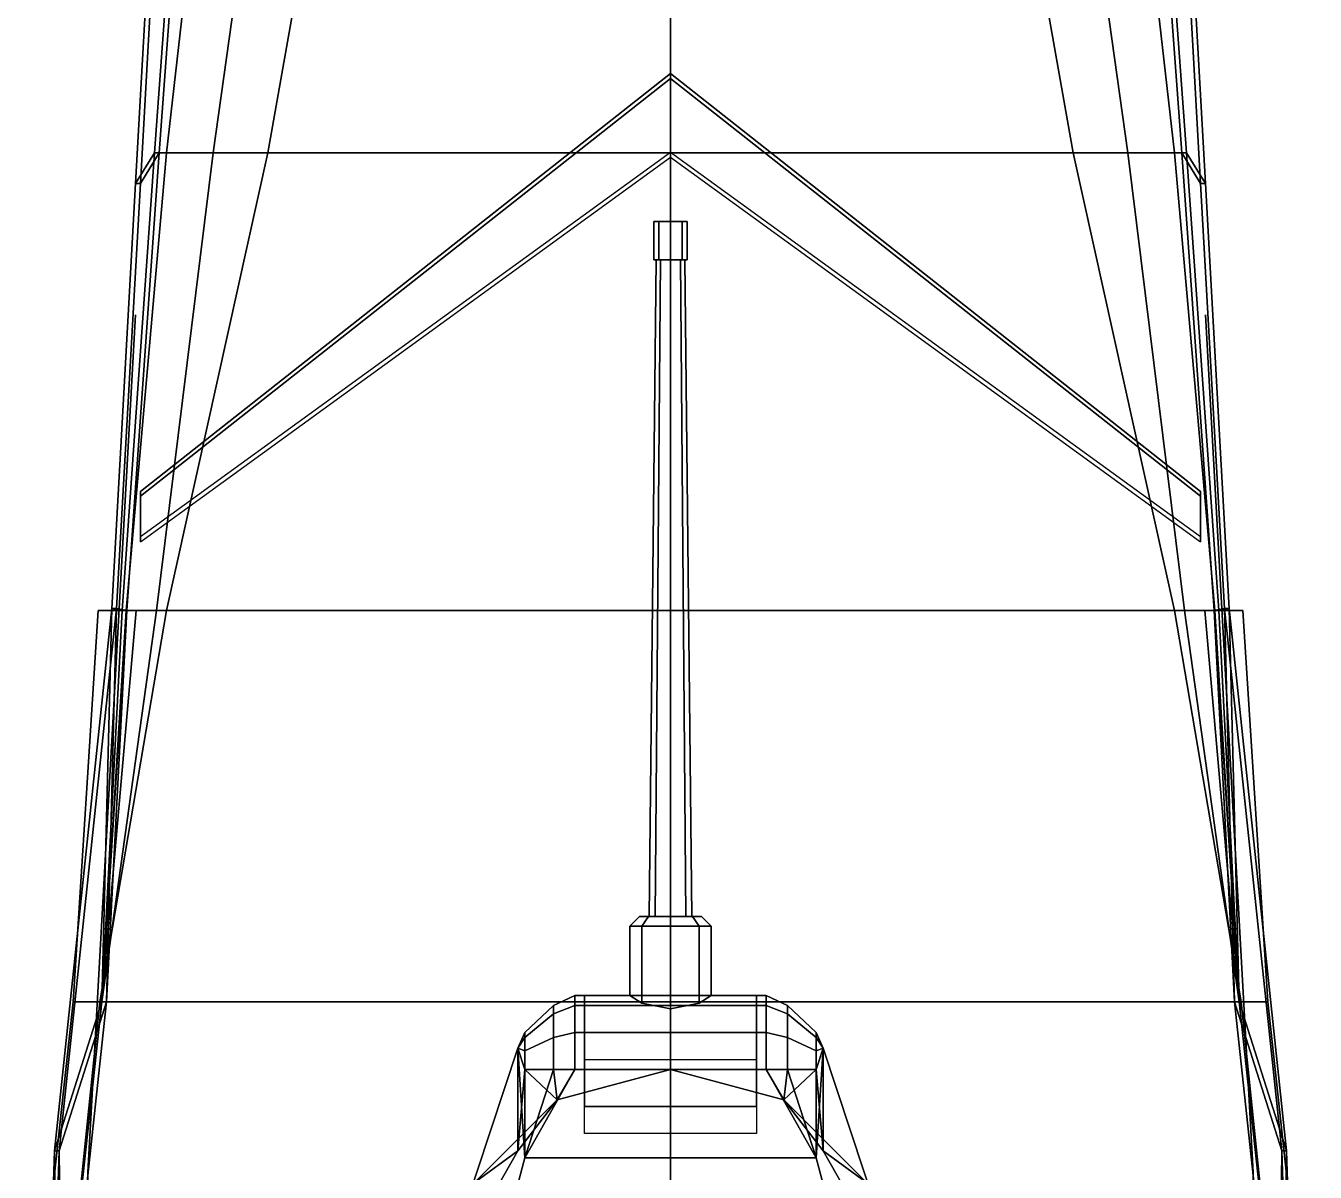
# Model space of a CAD drawing. Header units: millimetres. Extents: x -2.9 to 3, y -19.2 to 25.1.
# Drawn here: x -2.7 to 2.7, y 6.13 to 10.93 of the extents above; entities that cross this region are included whole.
import ezdxf

# ---------------------------------------------------------------- set-up
doc = ezdxf.new("R2010")
doc.units = ezdxf.units.MM
for name, color, linetype in [('drawing', 9, 'Continuous'), ('gun', 1, 'Continuous'), ('railings', 6, 'Continuous'), ('sleeve', 5, 'Continuous'), ('tmp', 6, 'Continuous'), ('turret', 2, 'Continuous')]:
    doc.layers.add(name, color=color, linetype=linetype)

msp = doc.modelspace()

# ---------------------------------------------------------------- linework, layer by layer
for points in [[(-2.139999999999996, 12.05, 1.760000000000002), (-1.974762322575003, 12.935001545, 1.051211992799978), (-2.161220567625004, 10.39860681749996, 0.9579828702749893), (-2.239999999999994, 10.27, 1.649999999999999)], [(-1.974762322575003, 12.935001545, 1.051211992799978), (-1.822205576625002, 12.935001545, 0.7799999999999798), (-2.110368318974999, 10.39860681750001, 0.779999999999994), (-2.161220567625001, 10.39860681750001, 0.9579828702749893)], [(1.954762322575002, 12.935001545, 1.051211992799971), (-1.954762322574982, 12.93500154500025, 1.051211992800628), (-2.141220567625012, 10.39860681750001, 0.9579828702749893), (2.141220567625004, 10.39860681749996, 0.9579828702749822)], [(-1.822205576625002, 12.935001545, 0.7799999999999798), (-1.5594689586, 12.935001545, 0.2799528882749769), (-1.915434699149998, 10.39860681750001, 0.1443468918749886), (-2.110368318974999, 10.39860681750001, 0.779999999999994)], [(-1.5594689586, 12.935001545, 0.2799528882749769), (-1.23740471715, 12.935001545, -0.830321207250023), (-1.686599580225, 10.39860681750001, -1.042205576625015), (-1.915434699149998, 10.39860681750001, 0.1443468918749886)], [(-1.400897238047774e-16, 10.39860681750001, -1.643957185650009), (-1.686599580225, 10.39860681750001, -1.042205576625015), (-1.23740471715, 12.935001545, -0.830321207250023), (-1.359381246845818e-16, 12.935001545, -1.610055686550027)], [(-1.359381246845818e-16, 12.935001545, -1.610055686550027), (1.23740471715, 12.935001545, -0.830321207250023), (1.686599580225, 10.39860681750001, -1.042205576625015), (-1.400897238047774e-16, 10.39860681750001, -1.643957185650009)], [(1.915434699150002, 10.39860681750001, 0.1443468918749886), (1.686599580225, 10.39860681750001, -1.042205576625015), (1.23740471715, 12.935001545, -0.830321207250023), (1.5594689586, 12.935001545, 0.2799528882749769)], [(2.110368318974999, 10.39860681750001, 0.779999999999994), (1.915434699150002, 10.39860681750001, 0.1443468918749886), (1.5594689586, 12.935001545, 0.2799528882749769), (1.822205576624999, 12.935001545, 0.7799999999999798)], [(2.161220567625002, 10.39860681750001, 0.9579828702749822), (2.110368318974999, 10.39860681750001, 0.779999999999994), (1.822205576624999, 12.935001545, 0.7799999999999798), (1.974762322575, 12.935001545, 1.051211992799978)], [(2.239999999999996, 10.27, 1.649999999999999), (2.161220567625011, 10.39860681749989, 0.9579828702749786), (1.974762322575, 12.93500154500001, 1.051211992799971), (2.139999999999994, 12.05, 1.760000000000002)], [(-2.120000000000238, 12.05, 1.760000000000002), (-2.140000000000199, 12.04999999999999, 1.760000000000005), (-2.239999999999994, 10.27, 1.649999999999999), (-2.219999999999996, 10.27, 1.649999999999995)], [(2.220000000000002, 10.26999999999992, 1.649999999999991), (2.24, 10.26999999999993, 1.649999999999995), (2.139999999999994, 12.05, 1.760000000000002), (2.119999999999996, 12.05, 1.760000000000002)], [(-2.22, 8.98, 1.25), (-2.22, 8.96, 1.25), (0, 10.71, 1.39), (0, 10.73, 1.39)], [(0, 10.73, 1.39), (0, 10.4, 0.9500000000000001), (-2.22, 8.790000000000001, 0.88), (-2.22, 8.98, 1.25)], [(-2.22, 8.96, 1.25), (-2.22, 8.77, 0.87), (0, 10.38, 0.9500000000000001), (0, 10.71, 1.39)], [(0, 10.4, 0.9500000000000001), (0, 10.38, 0.9500000000000001), (0, 10.71, 1.39), (0, 10.73, 1.39)], [(0, 10.73, 1.39), (0, 10.71, 1.39), (2.22, 8.96, 1.25), (2.22, 8.98, 1.25)], [(2.22, 8.98, 1.25), (2.22, 8.790000000000001, 0.88), (0, 10.4, 0.9500000000000001), (0, 10.73, 1.39)], [(0, 10.71, 1.39), (0, 10.38, 0.9500000000000001), (0, 10.4, 0.9500000000000001), (0, 10.73, 1.39)], [(0, 10.71, 1.39), (0, 10.38, 0.9500000000000001), (2.22, 8.77, 0.87), (2.22, 8.96, 1.25)], [(-2.239999999999994, 10.27, 1.649999999999999), (-2.161220567625001, 10.39860681750001, 0.9579828702749893), (-2.296826564024997, 8.481514590000009, 0.8647537477499938), (-2.339999999999992, 8.489999999999998, 1.539999999999999)], [(-2.161220567625001, 10.39860681750001, 0.9579828702749893), (-2.110368318974999, 10.39860681750001, 0.779999999999994), (-2.279875814474998, 8.481514590000009, 0.779999999999994), (-2.296826564024997, 8.481514590000009, 0.8647537477499938)], [(-2.110368318974999, 10.39860681750001, 0.779999999999994), (-1.915434699149998, 10.39860681750001, 0.1443468918749886), (-2.152745192849999, 8.481514590000009, 0.08501926844999019), (-2.279875814474998, 8.481514590000009, 0.779999999999994)], [(2.141220567625004, 10.39860681749996, 0.9579828702749822), (-2.141220567625012, 10.39860681750001, 0.9579828702749893), (-2.276826564025002, 8.481514590000009, 0.8647537477499938), (2.276826564024997, 8.481514590000007, 0.8647537477499903)], [(-1.915434699149998, 10.39860681750001, 0.1443468918749886), (-1.686599580225, 10.39860681750001, -1.042205576625015), (-2.110368318974999, 8.481514590000009, -1.245614571225005), (-2.152745192849999, 8.481514590000009, 0.08501926844999019)], [(-1.400897238047759e-16, 8.481514590000009, -1.643957185650002), (-2.110368318974999, 8.481514590000009, -1.245614571225005), (-1.686599580225, 10.39860681750001, -1.042205576625015), (-1.400897238047774e-16, 10.39860681750001, -1.643957185650009)], [(-1.400897238047774e-16, 10.39860681750001, -1.643957185650009), (1.686599580225, 10.39860681750001, -1.042205576625015), (2.110368318974999, 8.481514590000009, -1.245614571225005), (-1.400897238047759e-16, 8.481514590000009, -1.643957185650002)], [(2.152745192849999, 8.481514590000009, 0.08501926844999019), (2.110368318974999, 8.481514590000009, -1.245614571225005), (1.686599580225, 10.39860681750001, -1.042205576625015), (1.915434699150002, 10.39860681750001, 0.1443468918749886)], [(2.279875814475002, 8.481514590000009, 0.779999999999994), (2.152745192849999, 8.481514590000009, 0.08501926844999019), (1.915434699150002, 10.39860681750001, 0.1443468918749886), (2.110368318974999, 10.39860681750001, 0.779999999999994)], [(2.296826564025, 8.481514590000009, 0.8647537477499938), (2.279875814475002, 8.481514590000009, 0.779999999999994), (2.110368318974999, 10.39860681750001, 0.779999999999994), (2.161220567625002, 10.39860681750001, 0.9579828702749822)], [(2.339999999999997, 8.489999999999998, 1.539999999999999), (2.296826564025001, 8.48151458999999, 0.8647537477499867), (2.161220567625002, 10.3986068175, 0.9579828702749822), (2.239999999999996, 10.27, 1.649999999999999)], [(-2.22000000000024, 10.27, 1.649999999999995), (-2.2400000000002, 10.26999999999999, 1.649999999999999), (-2.339999999999992, 8.489999999999998, 1.539999999999999), (-2.319999999999997, 8.489999999999998, 1.539999999999996)], [(2.319999999999995, 8.489999999999998, 1.539999999999996), (2.339999999999993, 8.490000000000002, 1.539999999999999), (2.239999999999996, 10.27, 1.649999999999999), (2.219999999999994, 10.27, 1.649999999999995)], [(-2.22, 8.790000000000001, 0.88), (-2.22, 8.77, 0.87), (-2.22, 8.96, 1.25), (-2.22, 8.98, 1.25)], [(2.22, 8.96, 1.25), (2.22, 8.77, 0.87), (2.22, 8.790000000000001, 0.88), (2.22, 8.98, 1.25)], [(-2.579999999999997, 6.219999999999999, 1.399999999999999), (-2.339999999999992, 8.489999999999998, 1.539999999999999), (-2.381580311774996, 6.843977112500006, 0.779999999999994), (-2.579999999999997, 6.219999999999999, 1.399999999999999)], [(-2.319999999999997, 8.489999999999998, 1.539999999999996), (-2.339999999999958, 8.489999999999988, 1.539999999999999), (-2.579999999999997, 6.219999999999999, 1.399999999999999), (-2.559999999999999, 6.219999999999999, 1.399999999999995)], [(-2.237802643743289, 8.481514590000009, 0.5499999999999846), (-2.381580311774997, 6.843977112500006, 0.5499999999999942), (-2.501580311774997, 6.843977112500006, 0.5499999999999942), (-2.396217277889636, 8.481514590000009, 0.5499999999999943)], [(-2.501580311774997, 6.843977112500006, 0.5499999999999942), (-2.501580311774997, 6.843977112500006, 0.7599999999999938), (-2.396217277889636, 8.481514590000009, 0.7599999999999939), (-2.396217277889636, 8.481514590000009, 0.5499999999999943)], [(-2.396217277889636, 8.481514590000009, 0.7599999999999939), (-2.501580311774997, 6.843977112500006, 0.7599999999999938), (-2.381580311774997, 6.843977112500006, 0.7599999999999941), (-2.276217277889632, 8.481514590000009, 0.759999999999994)], [(-2.396217277889636, 8.481514590000009, 0.5499999999999843), (-2.396217277889636, 8.481514590000009, 0.7599999999999938), (-2.276217277889633, 8.481514590000009, 0.759999999999994), (-2.237802643743289, 8.481514590000009, 0.5499999999999846)], [(-1.400897238047767e-16, 6.843977112500003, -1.643957185650009), (-2.390055686549999, 6.843977112500003, -1.372745192850012), (-2.110368318974999, 8.481514590000009, -1.245614571225005), (-1.400897238047759e-16, 8.481514590000009, -1.643957185650002)], [(-2.152745192849999, 8.481514590000009, 0.08501926844999019), (-2.110368318974999, 8.481514590000009, -1.245614571225005), (-2.390055686549999, 6.843977112500003, -1.372745192850012), (-2.381580311774997, 6.843977112500003, -0.008209854075012402)], [(-2.381580311774997, 6.843977112500005, 0.779999999999994), (-2.339999999999992, 8.489999999999998, 1.539999999999999), (-2.296826564024997, 8.481514590000007, 0.8647537477499938), (-2.381580311774997, 6.843977112500005, 0.779999999999994)], [(-2.279875814474998, 8.481514590000009, 0.779999999999994), (-2.276217277889632, 8.481514590000009, 0.759999999999994), (-2.381580311774997, 6.843977112500006, 0.7599999999999941), (-2.381580311774997, 6.843977112500003, 0.779999999999994)], [(-2.296826564024997, 8.481514590000009, 0.8647537477499938), (-2.279875814474998, 8.481514590000009, 0.779999999999994), (-2.381580311774997, 6.843977112500003, 0.779999999999994)], [(-2.237802643743289, 8.481514590000007, 0.5499999999999846), (-2.152745192849999, 8.481514590000009, 0.08501926844999019), (-2.381580311774997, 6.843977112500003, -0.008209854075012402), (-2.381580311774997, 6.843977112500006, 0.5499999999999942)], [(2.276826564024997, 8.481514590000007, 0.8647537477499903), (-2.276826564025002, 8.481514590000009, 0.8647537477499938), (-2.361580311774996, 6.843977112500005, 0.779999999999994), (2.361580311774996, 6.843977112500008, 0.7799999999999905)], [(-1.400897238047759e-16, 8.481514590000009, -1.643957185650002), (2.110368318974999, 8.481514590000009, -1.245614571225005), (2.390055686549999, 6.843977112500003, -1.372745192850019), (-1.400897238047767e-16, 6.843977112500003, -1.643957185650009)], [(2.381580311774997, 6.843977112500003, -0.008209854075012402), (2.390055686549999, 6.843977112500003, -1.372745192850019), (2.110368318974999, 8.481514590000009, -1.245614571225005), (2.152745192849999, 8.481514590000009, 0.08501926844999019)], [(2.381580311774997, 6.843977112500006, 0.5499999999999942), (2.381580311774997, 6.843977112500003, -0.008209854075012402), (2.152745192849999, 8.481514590000009, 0.08501926844999019), (2.237802643743294, 8.481514590000009, 0.549999999999994)], [(2.396217277889636, 8.481514590000009, 0.759999999999994), (2.396217277889636, 8.481514590000009, 0.5499999999999944), (2.237802643743294, 8.481514590000009, 0.549999999999994), (2.276217277889636, 8.481514590000009, 0.759999999999994)], [(2.396217277889636, 8.481514590000009, 0.5499999999999944), (2.501580311774997, 6.843977112500006, 0.5499999999999945), (2.381580311774997, 6.843977112500006, 0.5499999999999942), (2.237802643743294, 8.481514590000009, 0.549999999999994)], [(2.381580311774997, 6.843977112500003, 0.779999999999994), (2.381580311774997, 6.843977112500006, 0.7599999999999941), (2.276217277889636, 8.481514590000009, 0.759999999999994), (2.279875814475002, 8.481514590000009, 0.779999999999994)], [(2.276217277889636, 8.481514590000009, 0.759999999999994), (2.381580311774997, 6.843977112500006, 0.7599999999999941), (2.501580311774997, 6.843977112500006, 0.7599999999999941), (2.396217277889636, 8.481514590000009, 0.759999999999994)], [(2.381580311774997, 6.843977112500003, 0.779999999999994), (2.381580311774997, 6.843977112500003, 0.779999999999994), (2.279875814475002, 8.481514590000009, 0.779999999999994), (2.296826564025, 8.481514590000009, 0.8647537477499938)], [(2.296826564025001, 8.48151458999999, 0.8647537477499867), (2.296826564025001, 8.48151458999999, 0.8647537477499867), (2.339999999999997, 8.489999999999998, 1.539999999999999), (2.381580311774997, 6.843977112500005, 0.7799999999999869)], [(2.56, 6.219999999999999, 1.399999999999995), (2.579999999999999, 6.220000000000002, 1.399999999999999), (2.339999999999997, 8.489999999999998, 1.539999999999999), (2.319999999999992, 8.489999999999998, 1.539999999999996)], [(2.381580311774997, 6.843977112500005, 0.7799999999999869), (2.381580311774997, 6.843977112500005, 0.7799999999999869), (2.339999999999997, 8.489999999999998, 1.539999999999999), (2.579999999999999, 6.219999999999999, 1.399999999999999)], [(2.501580311774997, 6.843977112500006, 0.7599999999999941), (2.501580311774997, 6.843977112500006, 0.5499999999999945), (2.396217277889636, 8.481514590000009, 0.5499999999999944), (2.396217277889636, 8.481514590000009, 0.759999999999994)], [(-2.381580311774997, 6.843977112500006, 0.5499999999999942), (-2.568038556825002, 5.116439635000006, 0.5199999999999982), (-2.688038556825002, 5.116439635000006, 0.5199999999999982), (-2.501580311774997, 6.843977112500006, 0.5499999999999942)], [(-2.688038556825002, 5.116439635000006, 0.5199999999999982), (-2.688038556825002, 5.116439635000006, 0.729999999999998), (-2.501580311774997, 6.843977112500006, 0.7599999999999938), (-2.501580311774997, 6.843977112500006, 0.5499999999999942)], [(-2.501580311774997, 6.843977112500006, 0.7599999999999938), (-2.688038556825002, 5.116439635000006, 0.729999999999998), (-2.568038556825002, 5.116439635000006, 0.7299999999999982), (-2.381580311774997, 6.843977112500006, 0.7599999999999941)], [(-2.579999999999997, 6.219999999999999, 1.399999999999999), (-2.381580311774997, 6.843977112500006, 0.779999999999994), (-2.568038556825002, 5.116439635000006, 0.779999999999994), (-2.579999999999997, 6.219999999999999, 1.399999999999999)], [(-1.400897238047767e-16, 5.116439635000006, -1.643957185650009), (-2.568038556825002, 5.116439635000006, -1.465974315375014), (-2.390055686549999, 6.843977112500003, -1.372745192850012), (-1.400897238047767e-16, 6.843977112500003, -1.643957185650009)], [(-2.381580311774997, 6.843977112500003, -0.008209854075012402), (-2.390055686549999, 6.843977112500003, -1.372745192850012), (-2.568038556825002, 5.116439635000006, -1.465974315375014), (-2.568038556825002, 5.116439635000006, 0.779999999999994)], [(-2.381580311774997, 6.843977112500003, 0.779999999999994), (-2.381580311774997, 6.843977112500003, -0.008209854075012402), (-2.568038556825002, 5.116439635000006, 0.779999999999994)], [(2.361580311774996, 6.843977112500008, 0.7799999999999905), (-2.361580311774996, 6.843977112500005, 0.779999999999994), (-2.548038556825002, 5.116439635000006, 0.7799999999999834), (2.548038556825002, 5.116439635000006, 0.7799999999999905)], [(-1.400897238047767e-16, 6.843977112500003, -1.643957185650009), (2.390055686549999, 6.843977112500003, -1.372745192850019), (2.568038556825002, 5.116439635000006, -1.465974315375014), (-1.400897238047767e-16, 5.116439635000006, -1.643957185650009)], [(2.568038556825002, 5.116439635000006, 0.7799999999999869), (2.568038556825002, 5.116439635000006, -1.465974315375014), (2.390055686549999, 6.843977112500003, -1.372745192850019), (2.381580311774997, 6.843977112500003, -0.008209854075012402)], [(2.568038556825002, 5.116439635000006, 0.7799999999999869), (2.568038556825002, 5.116439635000006, 0.7799999999999869), (2.381580311774997, 6.843977112500003, -0.008209854075012402), (2.381580311774997, 6.843977112500003, 0.779999999999994)], [(2.568038556825002, 5.116439635000006, 0.7799999999999869), (2.568038556825002, 5.116439635000006, 0.7799999999999869), (2.381580311774997, 6.843977112500005, 0.7799999999999869), (2.579999999999999, 6.219999999999999, 1.399999999999999)], [(2.501580311774997, 6.843977112500006, 0.5499999999999945), (2.688038556825002, 5.116439635000006, 0.5199999999999905), (2.568038556825002, 5.116439635000006, 0.5199999999999902), (2.381580311774997, 6.843977112500006, 0.5499999999999942)], [(2.381580311774997, 6.843977112500006, 0.7599999999999941), (2.568038556825002, 5.116439635000006, 0.7299999999999902), (2.688038556825002, 5.116439635000006, 0.7299999999999902), (2.501580311774997, 6.843977112500006, 0.7599999999999941)], [(2.688038556825002, 5.116439635000006, 0.7299999999999902), (2.688038556825002, 5.116439635000006, 0.5199999999999905), (2.501580311774997, 6.843977112500006, 0.5499999999999945), (2.501580311774997, 6.843977112500006, 0.7599999999999941)], [(5.816880180656291e-17, 6.56, 0.78), (-0.4749999999999998, 6.432724133595216, 0.78), (-0.4749999999999998, 6.432724133595216, 0.99), (5.816880180656291e-17, 6.56, 0.99)], [(0.4750000000000001, 6.432724133595216, 0.78), (5.816880180656291e-17, 6.56, 0.78), (5.816880180656291e-17, 6.56, 0.99), (0.4750000000000001, 6.432724133595216, 0.99)], [(-0.4749999999999998, 6.432724133595216, 0.78), (-0.8227241335952165, 6.085, 0.78), (-0.8227241335952165, 6.085, 0.99), (-0.4749999999999998, 6.432724133595216, 0.99)], [(0.8227241335952167, 6.084999999999999, 0.78), (0.4750000000000001, 6.432724133595216, 0.78), (0.4750000000000001, 6.432724133595216, 0.99), (0.8227241335952167, 6.084999999999999, 0.99)], [(-2.579999999999997, 6.219999999999999, 1.399999999999999), (-2.568038556825002, 5.116439635000006, 0.779999999999994), (-2.686693803674999, 2.938902157500003, 0.779999999999994), (-2.699999999999998, 2.5, 1.140000000000001)], [(-2.559999999999999, 6.219999999999999, 1.399999999999995), (-2.57999999999996, 6.219999999999988, 1.399999999999999), (-2.699999999999998, 2.5, 1.140000000000001), (-2.679999999999997, 2.5, 1.139999999999997)], [(2.679999999999998, 2.5, 1.139999999999997), (2.699999999999997, 2.500000000000004, 1.140000000000001), (2.579999999999999, 6.219999999999999, 1.399999999999999), (2.559999999999997, 6.219999999999999, 1.399999999999995)], [(2.699999999999997, 2.5, 1.140000000000001), (2.686693803674999, 2.938902157500006, 0.779999999999994), (2.568038556825002, 5.116439635000006, 0.7799999999999869), (2.579999999999999, 6.219999999999999, 1.399999999999999)]]:
    msp.add_3dface(points)
at = {"layer": 'drawing', "extrusion": (-1, 0, 0)}
msp.add_line((0, 18.71, 11.88), (0, -18.71, 11.88), dxfattribs=at)
at = {"layer": 'gun'}
for points in [[(-0.04949747468305832, 10.11, 1.459497474683058), (-0.07, 10.11, 1.41), (-0.07, 9.95, 1.41), (-0.04949747468305832, 9.95, 1.459497474683058)], [(-0.07, 10.11, 1.41), (-0.04949747468305834, 10.11, 1.360502525316942), (-0.04949747468305834, 9.95, 1.360502525316942), (-0.07, 9.95, 1.41)], [(0.04949747468305833, 10.11, 1.459497474683058), (-0.07, 10.11, 1.41), (-0.04949747468305832, 10.11, 1.459497474683058), (4.286122238378321e-18, 10.11, 1.48)], [(0.07, 10.11, 1.41), (-0.04949747468305834, 10.11, 1.360502525316942), (-0.07, 10.11, 1.41), (0.04949747468305833, 10.11, 1.459497474683058)], [(4.286122238378321e-18, 10.11, 1.48), (-0.04949747468305832, 10.11, 1.459497474683058), (-0.04949747468305832, 9.95, 1.459497474683058), (4.286122238378321e-18, 9.95, 1.48)], [(-0.04949747468305834, 10.11, 1.360502525316942), (-1.285836671513496e-17, 10.11, 1.34), (-1.285836671513496e-17, 9.95, 1.34), (-0.04949747468305834, 9.95, 1.360502525316942)], [(0.04949747468305832, 10.11, 1.360502525316942), (-1.387778780781446e-17, 10.11, 1.34), (-0.04949747468305834, 10.11, 1.360502525316942), (0.07, 10.11, 1.41)], [(0.04949747468305833, 10.11, 1.459497474683058), (4.286122238378321e-18, 10.11, 1.48), (4.286122238378321e-18, 9.95, 1.48), (0.04949747468305833, 9.95, 1.459497474683058)], [(-1.285836671513496e-17, 10.11, 1.34), (0.04949747468305832, 10.11, 1.360502525316942), (0.04949747468305832, 9.95, 1.360502525316942), (-1.285836671513496e-17, 9.95, 1.34)], [(0.07, 10.11, 1.41), (0.04949747468305833, 10.11, 1.459497474683058), (0.04949747468305833, 9.95, 1.459497474683058), (0.07, 9.95, 1.41)], [(0.04949747468305832, 10.11, 1.360502525316942), (0.07, 10.11, 1.41), (0.07, 9.95, 1.41), (0.04949747468305832, 9.95, 1.360502525316942)], [(-0.06363961030678927, 7.2, 1.34636038969321), (-0.09, 7.2, 1.41), (-0.06, 9.95, 1.41), (-0.04242640687119285, 9.95, 1.367573593128807)], [(-0.09, 7.2, 1.41), (-0.06363961030678929, 7.2, 1.47363961030679), (-0.04242640687119285, 9.95, 1.452426406871194), (-0.06, 9.95, 1.41)], [(4.286122238378321e-18, 9.95, 1.48), (-0.04949747468305832, 9.95, 1.459497474683058), (-0.07, 9.95, 1.41), (0.04949747468305833, 9.95, 1.459497474683058)], [(0.04949747468305833, 9.95, 1.459497474683058), (-0.07, 9.95, 1.41), (-0.04949747468305834, 9.95, 1.360502525316942), (0.07, 9.95, 1.41)], [(5.510728592200698e-18, 7.2, 1.32), (-0.06363961030678927, 7.2, 1.34636038969321), (-0.04242640687119285, 9.95, 1.367573593128807), (3.673819061467132e-18, 9.95, 1.350000000000001)], [(-0.06363961030678929, 7.2, 1.47363961030679), (-1.653218577660209e-17, 7.2, 1.5), (-1.10214571844014e-17, 9.95, 1.469999999999999), (-0.04242640687119285, 9.95, 1.452426406871194)], [(0.07, 9.95, 1.41), (-0.04949747468305834, 9.95, 1.360502525316942), (-1.387778780781446e-17, 9.95, 1.34), (0.04949747468305832, 9.95, 1.360502525316942)], [(0.06363961030678927, 7.2, 1.34636038969321), (5.510728592200698e-18, 7.2, 1.32), (3.673819061467132e-18, 9.95, 1.350000000000001), (0.04242640687119285, 9.95, 1.367573593128807)], [(-1.653218577660209e-17, 7.2, 1.5), (0.06363961030678926, 7.2, 1.47363961030679), (0.04242640687119284, 9.95, 1.452426406871194), (-1.10214571844014e-17, 9.95, 1.469999999999999)], [(0.09, 7.2, 1.41), (0.06363961030678927, 7.2, 1.34636038969321), (0.04242640687119285, 9.95, 1.367573593128807), (0.06, 9.95, 1.41)], [(0.06363961030678926, 7.2, 1.47363961030679), (0.09, 7.2, 1.41), (0.06, 9.95, 1.41), (0.04242640687119284, 9.95, 1.452426406871194)]]:
    msp.add_3dface(points, dxfattribs=at)
at = {"layer": 'railings'}
for points in [[(-2.24, 9.72, 1.570000000000001), (-2.24, 9.72, 1.61), (-2.44, 6.129999999999999, 1.61), (-2.44, 6.13, 1.570000000000001)], [(-2.44, 6.13, 1.570000000000001), (-2.44, 6.129999999999999, 1.61), (-2.24, 9.72, 1.61), (-2.24, 9.72, 1.570000000000001)], [(-2.44, 6.13, 1.100000000000001), (-2.44, 6.13, 1.14), (-2.24, 9.719999999999999, 1.14), (-2.24, 9.719999999999999, 1.100000000000001)], [(-2.24, 9.719999999999999, 1.100000000000001), (-2.24, 9.719999999999999, 1.14), (-2.44, 6.13, 1.14), (-2.44, 6.13, 1.100000000000001)], [(2.44, 6.13, 1.570000000000001), (2.44, 6.129999999999999, 1.61), (2.24, 9.72, 1.61), (2.24, 9.72, 1.570000000000001)], [(2.24, 9.72, 1.570000000000001), (2.24, 9.72, 1.61), (2.44, 6.129999999999999, 1.61), (2.44, 6.13, 1.570000000000001)], [(2.24, 9.719999999999999, 1.100000000000001), (2.24, 9.719999999999999, 1.14), (2.44, 6.13, 1.14), (2.44, 6.13, 1.100000000000001)], [(2.44, 6.13, 1.100000000000001), (2.44, 6.13, 1.14), (2.24, 9.719999999999999, 1.14), (2.24, 9.719999999999999, 1.100000000000001)], [(-2.44, 6.129999999999999, 0.7800000000000002), (-2.44, 6.09, 0.7800000000000002), (-2.44, 6.090000000000001, 1.61), (-2.44, 6.129999999999999, 1.61)], [(-2.44, 6.129999999999999, 1.61), (-2.44, 6.090000000000001, 1.61), (-2.44, 6.09, 0.7800000000000002), (-2.44, 6.129999999999999, 0.7800000000000002)], [(2.44, 6.129999999999999, 0.7800000000000002), (2.44, 6.09, 0.7800000000000002), (2.44, 6.090000000000001, 1.61), (2.44, 6.129999999999999, 1.61)], [(2.44, 6.129999999999999, 1.61), (2.44, 6.090000000000001, 1.61), (2.44, 6.09, 0.7800000000000002), (2.44, 6.129999999999999, 0.7800000000000002)]]:
    msp.add_3dface(points, dxfattribs=at)
at = {"layer": 'sleeve'}
for points in [[(-0.17, 7.16, 1.41), (-0.12, 7.16, 1.530208152801713), (-0.0919238815542512, 7.2, 1.501923881554251), (-0.13, 7.2, 1.41)], [(-0.12, 7.16, 1.289791847198288), (-0.17, 7.16, 1.41), (-0.13, 7.2, 1.41), (-0.09192388155425117, 7.2, 1.318076118445749)], [(-0.1300000000000008, 7.2, 1.410000000000004), (-0.09192388155425135, 7.2, 1.501923881554251), (-0.06363961030679022, 7.2, 1.47363961030679), (-0.09000000000000163, 7.2, 1.410000000000004)], [(-0.09192388155425135, 7.2, 1.318076118445749), (-0.129999999999999, 7.2, 1.41), (-0.08999999999999986, 7.2, 1.41), (-0.06363961030679022, 7.2, 1.34636038969321)], [(-0.12, 7.16, 1.530208152801713), (1.040915400749021e-17, 7.16, 1.580000000000002), (-2.387982389953636e-17, 7.2, 1.539999999999999), (-0.0919238815542512, 7.2, 1.501923881554251)], [(-3.122746202247062e-17, 7.16, 1.239999999999998), (-0.12, 7.16, 1.289791847198288), (-0.09192388155425117, 7.2, 1.318076118445749), (7.959941299845453e-18, 7.2, 1.280000000000001)], [(-0.09192388155425123, 7.2, 1.501923881554251), (-2.42861286636753e-17, 7.2, 1.539999999999999), (-1.387778780781446e-17, 7.2, 1.5), (-0.06363961030678929, 7.2, 1.47363961030679)], [(-1.77635683940025e-15, 7.199999999999999, 1.280000000000001), (-0.09192388155425135, 7.199999999999999, 1.318076118445752), (-0.06363961030679022, 7.199999999999999, 1.346360389693213), (-1.77635683940025e-15, 7.199999999999999, 1.32)], [(1.040915400749021e-17, 7.16, 1.580000000000002), (0.12, 7.16, 1.530208152801713), (0.09192388155425116, 7.2, 1.501923881554251), (-2.387982389953636e-17, 7.2, 1.539999999999999)], [(0.09192388155425119, 7.2, 1.318076118445749), (-4.9365351216524e-17, 7.2, 1.280000000000001), (-3.711169826309238e-17, 7.2, 1.32), (0.06363961030678926, 7.2, 1.34636038969321)], [(1.77635683940025e-15, 7.2, 1.539999999999999), (0.09192388155425135, 7.2, 1.501923881554248), (0.06363961030679022, 7.2, 1.47363961030679), (1.77635683940025e-15, 7.2, 1.5)], [(0.12, 7.16, 1.289791847198288), (-3.122746202247062e-17, 7.16, 1.239999999999998), (7.959941299845453e-18, 7.2, 1.280000000000001), (0.09192388155425119, 7.2, 1.318076118445749)], [(0.129999999999999, 7.2, 1.41), (0.09192388155424958, 7.2, 1.318076118445752), (0.06363961030678844, 7.2, 1.34636038969321), (0.08999999999999986, 7.2, 1.41)], [(0.09192388155425135, 7.2, 1.501923881554251), (0.129999999999999, 7.2, 1.41), (0.08999999999999986, 7.2, 1.41), (0.06363961030679022, 7.2, 1.47363961030679)], [(0.12, 7.16, 1.530208152801713), (0.17, 7.16, 1.41), (0.13, 7.2, 1.41), (0.09192388155425116, 7.2, 1.501923881554251)], [(0.17, 7.16, 1.41), (0.12, 7.16, 1.289791847198288), (0.09192388155425119, 7.2, 1.318076118445749), (0.13, 7.2, 1.41)], [(-0.12, 7.16, 1.530208152801713), (-0.17, 7.16, 1.41), (-0.17, 6.87, 1.41), (-0.12, 6.837790322533145, 1.530208152801713)], [(-0.17, 7.16, 1.41), (-0.12, 7.16, 1.289791847198288), (-0.12, 6.837790322533145, 1.289791847198288), (-0.17, 6.87, 1.41)], [(1.040915400749021e-17, 7.16, 1.580000000000002), (-0.12, 7.16, 1.530208152801713), (-0.12, 6.837790322533145, 1.530208152801713), (0, 6.813467875173176, 1.580000000000002)], [(-0.12, 7.16, 1.289791847198288), (-3.122746202247062e-17, 7.16, 1.239999999999998), (0, 6.813467875173176, 1.239999999999998), (-0.12, 6.837790322533145, 1.289791847198288)], [(0.12, 7.16, 1.530208152801713), (1.040915400749021e-17, 7.16, 1.580000000000002), (0, 6.813467875173176, 1.580000000000002), (0.12, 6.837844771037955, 1.530004948215367)], [(-3.122746202247062e-17, 7.16, 1.239999999999998), (0.12, 7.16, 1.289791847198288), (0.12, 6.837790322533145, 1.289791847198288), (0, 6.813467875173176, 1.239999999999998)], [(0.17, 7.16, 1.41), (0.12, 7.16, 1.530208152801713), (0.12, 6.837844771037955, 1.530004948215367), (0.17, 6.87, 1.41)], [(0.12, 7.16, 1.289791847198288), (0.17, 7.16, 1.41), (0.17, 6.87, 1.41), (0.12, 6.837790322533145, 1.289791847198288)], [(0.36, 6.828467875173176, 1.565000000000001), (0.36, 6.87, 1.41), (-0.36, 6.87, 1.41), (-0.36, 6.828467875173176, 1.565000000000001)], [(0.36, 6.87, 1.41), (0.36, 6.828467875173176, 1.254999999999999), (-0.36, 6.828467875173176, 1.254999999999999), (-0.36, 6.87, 1.41)], [(0.36, 6.715000000000001, 1.678467875173176), (0.36, 6.828467875173176, 1.565000000000001), (-0.36, 6.828467875173176, 1.565000000000001), (-0.36, 6.715000000000001, 1.678467875173176)], [(0.36, 6.828467875173176, 1.254999999999999), (0.36, 6.715000000000001, 1.141532124826824), (-0.36, 6.715000000000001, 1.141532124826824), (-0.36, 6.828467875173176, 1.254999999999999)], [(0.36, 6.715000000000001, 1.141532124826824), (0.36, 6.56, 1.100000000000001), (-0.36, 6.56, 1.100000000000001), (-0.36, 6.715000000000001, 1.141532124826824)], [(0.36, 6.56, 1.720000000000001), (0.36, 6.715000000000001, 1.678467875173176), (-0.36, 6.715000000000001, 1.678467875173176), (-0.36, 6.56, 1.720000000000001)], [(0.36, 6.56, 1.100000000000001), (0.36, 6.405, 1.141532124826824), (-0.36, 6.405, 1.141532124826824), (-0.36, 6.56, 1.100000000000001)], [(0.36, 6.405, 1.678467875173176), (0.36, 6.56, 1.720000000000001), (-0.36, 6.56, 1.720000000000001), (-0.36, 6.405, 1.678467875173176)], [(0.36, 6.405, 1.141532124826824), (0.36, 6.291532124826825, 1.254999999999999), (-0.36, 6.291532124826825, 1.254999999999999), (-0.36, 6.405, 1.141532124826824)]]:
    msp.add_3dface(points, dxfattribs=at)
at = {"layer": 'tmp'}
for points in [[(-2.219999999999996, 10.27, 1.649999999999995), (-2.141220567625011, 10.39860681749989, 0.9579828702749786), (-1.954762322575, 12.93500154500001, 1.051211992799967), (-2.119999999999994, 12.05, 1.760000000000002)], [(2.119999999999996, 12.05, 1.760000000000002), (1.954762322575003, 12.935001545, 1.051211992799974), (2.141220567625004, 10.39860681749996, 0.9579828702749857), (2.219999999999994, 10.27, 1.649999999999995)], [(-2.319999999999997, 8.489999999999998, 1.539999999999996), (-2.276826564025001, 8.48151458999999, 0.8647537477499831), (-2.141220567625002, 10.3986068175, 0.9579828702749786), (-2.219999999999996, 10.27, 1.649999999999995)], [(2.219999999999994, 10.27, 1.649999999999995), (2.141220567625001, 10.39860681750001, 0.9579828702749857), (2.276826564024997, 8.481514590000009, 0.8647537477499903), (2.319999999999992, 8.489999999999998, 1.539999999999996)], [(-2.361580311774996, 6.843977112500005, 0.7799999999999834), (-2.361580311774996, 6.843977112500005, 0.7799999999999834), (-2.319999999999997, 8.489999999999998, 1.539999999999996), (-2.559999999999999, 6.219999999999999, 1.399999999999995)], [(-2.276826564025001, 8.48151458999999, 0.8647537477499831), (-2.276826564025001, 8.48151458999999, 0.8647537477499831), (-2.319999999999997, 8.489999999999998, 1.539999999999996), (-2.361580311774996, 6.843977112500005, 0.7799999999999834)], [(2.361580311774996, 6.843977112500005, 0.7799999999999905), (2.319999999999992, 8.489999999999998, 1.539999999999996), (2.276826564024997, 8.481514590000007, 0.8647537477499903), (2.361580311774996, 6.843977112500005, 0.7799999999999905)], [(2.559999999999997, 6.219999999999999, 1.399999999999995), (2.319999999999992, 8.489999999999998, 1.539999999999996), (2.361580311774996, 6.843977112500006, 0.7799999999999905), (2.559999999999997, 6.219999999999999, 1.399999999999995)], [(-2.548038556825002, 5.116439635000006, 0.7799999999999834), (-2.548038556825002, 5.116439635000006, 0.7799999999999834), (-2.361580311774996, 6.843977112500005, 0.7799999999999834), (-2.559999999999999, 6.219999999999999, 1.399999999999995)], [(2.559999999999997, 6.219999999999999, 1.399999999999995), (2.361580311774996, 6.843977112500006, 0.7799999999999905), (2.548038556825002, 5.116439635000006, 0.7799999999999905), (2.559999999999997, 6.219999999999999, 1.399999999999995)], [(-2.679999999999997, 2.5, 1.139999999999997), (-2.666693803674999, 2.938902157500006, 0.7799999999999905), (-2.548038556825002, 5.116439635000006, 0.7799999999999834), (-2.559999999999999, 6.219999999999999, 1.399999999999995)], [(2.559999999999997, 6.219999999999999, 1.399999999999995), (2.548038556825002, 5.116439635000006, 0.7799999999999905), (2.666693803674999, 2.938902157500003, 0.7799999999999905), (2.679999999999998, 2.5, 1.139999999999997)]]:
    msp.add_3dface(points, dxfattribs=at)
at = {"layer": 'turret'}
for points in [[(-0.4899999999999998, 6.828467875173176, 1.41), (-0.3999999999999999, 6.87, 1.41), (-0.3999999999999999, 6.828467875173176, 1.254999999999999), (-0.4899999999999998, 6.792500000000001, 1.27576606241341)], [(-0.4899999999999998, 6.7925, 1.54423393758659), (-0.3999999999999999, 6.828467875173176, 1.564999999999998), (-0.3999999999999999, 6.87, 1.41), (-0.4899999999999998, 6.828467875173176, 1.41)], [(-0.36, 6.828467875173176, 1.565000000000001), (-0.36, 6.87, 1.41), (-0.4, 6.87, 1.41), (-0.4, 6.828467875173176, 1.565000000000001)], [(-0.36, 6.87, 1.41), (-0.36, 6.828467875173176, 1.254999999999999), (-0.4, 6.828467875173176, 1.254999999999999), (-0.4, 6.87, 1.41)], [(0.4, 6.87, 1.41), (0.4, 6.828467875173176, 1.254999999999999), (0.36, 6.828467875173176, 1.254999999999999), (0.36, 6.87, 1.41)], [(0.4, 6.828467875173176, 1.565000000000001), (0.4, 6.87, 1.41), (0.36, 6.87, 1.41), (0.36, 6.828467875173176, 1.565000000000001)], [(0.4899999999999993, 6.7925, 1.27576606241341), (0.3999999999999995, 6.828467875173176, 1.255000000000003), (0.3999999999999995, 6.87, 1.41), (0.4899999999999993, 6.828467875173176, 1.41)], [(0.4899999999999993, 6.828467875173176, 1.41), (0.3999999999999995, 6.87, 1.41), (0.3999999999999999, 6.828467875173176, 1.565000000000001), (0.4899999999999998, 6.792500000000001, 1.54423393758659)], [(-0.6099999999999999, 6.715, 1.41), (-0.4899999999999998, 6.828467875173176, 1.41), (-0.4899999999999998, 6.792500000000001, 1.27576606241341), (-0.6099999999999999, 6.694233937586588, 1.3325)], [(-0.6099999999999999, 6.694233937586588, 1.487499999999997), (-0.4899999999999998, 6.7925, 1.54423393758659), (-0.4899999999999998, 6.828467875173176, 1.41), (-0.6099999999999999, 6.715, 1.41)], [(-0.4899999999999998, 6.694233937586589, 1.642500000000002), (-0.3999999999999999, 6.715000000000001, 1.678467875173176), (-0.3999999999999999, 6.828467875173176, 1.564999999999998), (-0.4899999999999998, 6.7925, 1.54423393758659)], [(-0.4899999999999998, 6.792500000000001, 1.27576606241341), (-0.3999999999999999, 6.828467875173176, 1.254999999999999), (-0.3999999999999999, 6.715000000000001, 1.141532124826824), (-0.4899999999999998, 6.694233937586589, 1.177499999999998)], [(-0.36, 6.715000000000001, 1.678467875173176), (-0.36, 6.828467875173176, 1.565000000000001), (-0.4, 6.828467875173176, 1.565000000000001), (-0.4, 6.715000000000001, 1.678467875173176)], [(-0.36, 6.828467875173176, 1.254999999999999), (-0.36, 6.715000000000001, 1.141532124826824), (-0.4, 6.715000000000001, 1.141532124826824), (-0.4, 6.828467875173176, 1.254999999999999)], [(0.4, 6.715000000000001, 1.678467875173176), (0.4, 6.828467875173176, 1.565000000000001), (0.36, 6.828467875173176, 1.565000000000001), (0.36, 6.715000000000001, 1.678467875173176)], [(0.4, 6.828467875173176, 1.254999999999999), (0.4, 6.715000000000001, 1.141532124826824), (0.36, 6.715000000000001, 1.141532124826824), (0.36, 6.828467875173176, 1.254999999999999)], [(0.4899999999999998, 6.792500000000001, 1.54423393758659), (0.3999999999999999, 6.828467875173176, 1.565000000000001), (0.3999999999999999, 6.715000000000001, 1.678467875173176), (0.4899999999999998, 6.694233937586589, 1.642500000000002)], [(0.4899999999999993, 6.694233937586589, 1.177499999999998), (0.3999999999999995, 6.715000000000001, 1.141532124826824), (0.3999999999999995, 6.828467875173176, 1.255000000000003), (0.4899999999999993, 6.7925, 1.27576606241341)], [(0.6099999999999994, 6.694233937586588, 1.332500000000003), (0.4899999999999993, 6.7925, 1.27576606241341), (0.4899999999999993, 6.828467875173176, 1.41), (0.6099999999999994, 6.715, 1.41)], [(0.6099999999999994, 6.715, 1.41), (0.4899999999999993, 6.828467875173176, 1.41), (0.4899999999999998, 6.792500000000001, 1.54423393758659), (0.6099999999999999, 6.694233937586588, 1.487500000000001)], [(-0.6099999999999999, 6.6375, 1.54423393758659), (-0.4899999999999998, 6.694233937586589, 1.642500000000002), (-0.4899999999999998, 6.7925, 1.54423393758659), (-0.6099999999999999, 6.694233937586588, 1.487499999999997)], [(-0.6099999999999999, 6.694233937586588, 1.3325), (-0.4899999999999998, 6.792500000000001, 1.27576606241341), (-0.4899999999999998, 6.694233937586589, 1.177499999999998), (-0.6099999999999999, 6.6375, 1.27576606241341)], [(0.6099999999999999, 6.694233937586588, 1.487500000000001), (0.4899999999999998, 6.792500000000001, 1.54423393758659), (0.4899999999999998, 6.694233937586589, 1.642500000000002), (0.6099999999999999, 6.6375, 1.54423393758659)], [(0.6099999999999994, 6.6375, 1.27576606241341), (0.4899999999999993, 6.694233937586589, 1.177499999999998), (0.4899999999999993, 6.7925, 1.27576606241341), (0.6099999999999994, 6.694233937586588, 1.332500000000003)], [(-0.6400000000000006, 6.65, 1.32), (-0.6099999999999999, 6.694233937586588, 1.487499999999997), (-0.6099999999999999, 6.715, 1.41), (-0.6400000000000006, 6.65, 1.32)], [(-0.6400000000000006, 6.65, 1.32), (-0.6099999999999999, 6.715, 1.41), (-0.6099999999999999, 6.694233937586588, 1.3325), (-0.6400000000000006, 6.65, 1.32)], [(-0.4899999999999998, 6.694233937586589, 1.177499999999998), (-0.3999999999999999, 6.715000000000001, 1.141532124826824), (-0.3999999999999999, 6.56, 1.100000000000001), (-0.4899999999999998, 6.56, 1.141532124826824)], [(-0.4899999999999998, 6.56, 1.678467875173176), (-0.3999999999999999, 6.56, 1.719999999999999), (-0.3999999999999999, 6.715000000000001, 1.678467875173176), (-0.4899999999999998, 6.694233937586589, 1.642500000000002)], [(-0.36, 6.715000000000001, 1.141532124826824), (-0.36, 6.56, 1.100000000000001), (-0.4, 6.56, 1.100000000000001), (-0.4, 6.715000000000001, 1.141532124826824)], [(-0.36, 6.56, 1.720000000000001), (-0.36, 6.715000000000001, 1.678467875173176), (-0.4, 6.715000000000001, 1.678467875173176), (-0.4, 6.56, 1.720000000000001)], [(0.4, 6.715000000000001, 1.141532124826824), (0.4, 6.56, 1.100000000000001), (0.36, 6.56, 1.100000000000001), (0.36, 6.715000000000001, 1.141532124826824)], [(0.4, 6.56, 1.720000000000001), (0.4, 6.715000000000001, 1.678467875173176), (0.36, 6.715000000000001, 1.678467875173176), (0.36, 6.56, 1.720000000000001)], [(0.4899999999999993, 6.56, 1.141532124826824), (0.3999999999999995, 6.56, 1.100000000000001), (0.3999999999999995, 6.715000000000001, 1.141532124826824), (0.4899999999999993, 6.694233937586589, 1.177499999999998)], [(0.4899999999999998, 6.694233937586589, 1.642500000000002), (0.3999999999999999, 6.715000000000001, 1.678467875173176), (0.3999999999999999, 6.56, 1.719999999999999), (0.4899999999999998, 6.56, 1.678467875173176)], [(0.6400000000000006, 6.65, 1.320000000000004), (0.6099999999999994, 6.715, 1.41), (0.6099999999999999, 6.694233937586588, 1.487500000000001), (0.6400000000000006, 6.65, 1.320000000000004)], [(0.6400000000000006, 6.65, 1.320000000000004), (0.6099999999999994, 6.694233937586588, 1.332500000000003), (0.6099999999999994, 6.715, 1.41), (0.6400000000000006, 6.65, 1.320000000000004)], [(-0.9800000000000004, 5.62, 1.32), (-0.6400000000000006, 6.65, 1.32), (-0.6400000000000006, 6.22, 1.16), (-0.9800000000000004, 5.62, 1.16)], [(-0.8099999999999987, 5.440000000000001, 1.819999999999997), (-0.6099999999999994, 6.19, 1.819999999999997), (-0.6400000000000006, 6.65, 1.32), (-0.9800000000000004, 5.62, 1.32)], [(-0.6400000000000006, 6.65, 1.32), (-0.6099999999999999, 6.6375, 1.54423393758659), (-0.6099999999999999, 6.694233937586588, 1.487499999999997), (-0.6400000000000006, 6.65, 1.32)], [(-0.6400000000000006, 6.65, 1.32), (-0.6099999999999999, 6.694233937586588, 1.3325), (-0.6099999999999999, 6.6375, 1.27576606241341), (-0.6400000000000006, 6.65, 1.32)], [(-0.6099999999999995, 6.19, 1.819999999999997), (-0.6099999999999995, 6.19, 1.819999999999997), (-0.6099999999999999, 6.56, 1.564999999999998), (-0.6400000000000006, 6.65, 1.32)], [(-0.6400000000000006, 6.65, 1.32), (-0.6099999999999999, 6.559999999999993, 1.565000000000001), (-0.6099999999999999, 6.6375, 1.54423393758659), (-0.6400000000000006, 6.65, 1.32)], [(-0.6400000000000006, 6.65, 1.32), (-0.6099999999999999, 6.6375, 1.27576606241341), (-0.6099999999999999, 6.56, 1.255000000000003), (-0.6400000000000006, 6.65, 1.32)], [(-0.6400000000000006, 6.65, 1.32), (-0.6099999999999999, 6.56, 1.255000000000003), (-0.6400000000000006, 6.22, 1.16), (-0.6400000000000006, 6.65, 1.32)], [(-0.6099999999999999, 6.56, 1.564999999999998), (-0.4899999999999998, 6.56, 1.678467875173176), (-0.4899999999999998, 6.694233937586589, 1.642500000000002), (-0.6099999999999999, 6.6375, 1.54423393758659)], [(-0.6099999999999999, 6.6375, 1.27576606241341), (-0.4899999999999998, 6.694233937586589, 1.177499999999998), (-0.4899999999999998, 6.56, 1.141532124826824), (-0.6099999999999999, 6.56, 1.255000000000003)], [(0.6099999999999999, 6.6375, 1.54423393758659), (0.4899999999999998, 6.694233937586589, 1.642500000000002), (0.4899999999999998, 6.56, 1.678467875173176), (0.6099999999999999, 6.56, 1.564999999999998)], [(0.6099999999999994, 6.56, 1.255000000000003), (0.4899999999999993, 6.56, 1.141532124826824), (0.4899999999999993, 6.694233937586589, 1.177499999999998), (0.6099999999999994, 6.6375, 1.27576606241341)], [(0.6400000000000006, 6.65, 1.320000000000004), (0.6099999999999999, 6.694233937586588, 1.487500000000001), (0.6099999999999999, 6.6375, 1.54423393758659), (0.6400000000000006, 6.65, 1.320000000000004)], [(0.6400000000000006, 6.65, 1.320000000000004), (0.6099999999999994, 6.6375, 1.27576606241341), (0.6099999999999994, 6.694233937586588, 1.332500000000003), (0.6400000000000006, 6.65, 1.320000000000004)], [(0.9800000000000004, 5.62, 1.320000000000004), (0.6400000000000006, 6.65, 1.320000000000004), (0.61, 6.19, 1.819999999999997), (0.81, 5.440000000000001, 1.819999999999997)], [(0.6400000000000006, 6.65, 1.320000000000004), (0.6099999999999999, 6.56, 1.564999999999998), (0.6099999999999999, 6.19, 1.819999999999997), (0.6400000000000006, 6.65, 1.320000000000004)], [(0.6400000000000006, 6.65, 1.320000000000004), (0.6099999999999999, 6.6375, 1.54423393758659), (0.6099999999999999, 6.559999999999993, 1.565000000000001), (0.6400000000000006, 6.65, 1.320000000000004)], [(0.6400000000000006, 6.65, 1.320000000000004), (0.6099999999999994, 6.56, 1.255000000000003), (0.6099999999999994, 6.6375, 1.27576606241341), (0.6400000000000006, 6.65, 1.320000000000004)], [(0.6400000000000006, 6.65, 1.320000000000004), (0.6400000000000006, 6.22, 1.160000000000004), (0.6099999999999994, 6.56, 1.255000000000003), (0.6400000000000006, 6.65, 1.320000000000004)], [(0.9800000000000004, 5.62, 1.160000000000004), (0.6400000000000006, 6.22, 1.160000000000004), (0.6400000000000006, 6.65, 1.320000000000004), (0.9800000000000004, 5.62, 1.320000000000004)], [(0.36, 6.56, 1.720000000000001), (0.3599999999999999, 6.600000000000001, 1.709282032302756), (-0.36, 6.600000000000001, 1.709282032302756), (-0.36, 6.56, 1.720000000000001)], [(-0.6400000000000006, 6.22, 1.16), (-0.6099999999999999, 6.56, 1.255000000000003), (-0.4749999999999999, 6.432724133595217, 1.09)], [(-0.6099999999999995, 6.19, 1.819999999999997), (-0.6099999999999993, 6.19, 1.819999999999997), (-0.4899999999999998, 6.56, 1.678467875173176), (-0.6099999999999999, 6.56, 1.564999999999998)], [(-0.6099999999999999, 6.56, 1.255000000000003), (-0.4899999999999998, 6.56, 1.141532124826824), (-0.4749999999999999, 6.432724133595217, 1.09)], [(0.61, 6.19, 1.819999999999997), (0.4, 6.56, 1.719999999999999), (-0.4, 6.56, 1.719999999999999), (-0.6099999999999993, 6.19, 1.819999999999997)], [(-0.6099999999999993, 6.19, 1.819999999999997), (-0.6099999999999993, 6.19, 1.819999999999997), (-0.3999999999999999, 6.56, 1.719999999999999), (-0.4899999999999998, 6.56, 1.678467875173176)], [(-0.4899999999999998, 6.56, 1.141532124826824), (-0.3999999999999999, 6.56, 1.100000000000001), (-0.4749999999999998, 6.432724133595217, 1.09)], [(5.816880180656291e-17, 6.56, 0.9899999999999984), (-0.4749999999999998, 6.432724133595217, 0.9899999999999984), (-0.4749999999999998, 6.432724133595217, 1.09), (5.816880180656291e-17, 6.56, 1.09)], [(5.816880180656291e-17, 6.56, 1.09), (-0.4749999999999998, 6.432724133595217, 1.09), (-0.4, 6.56, 1.100000000000001), (-0.3999999999999999, 6.56, 1.100000000000001)], [(0.4, 6.56, 1.100000000000001), (5.551115123125783e-17, 6.56, 1.09), (-0.3999999999999999, 6.56, 1.100000000000001)], [(0.4750000000000001, 6.432724133595217, 0.9899999999999984), (5.816880180656291e-17, 6.56, 0.9899999999999984), (5.816880180656291e-17, 6.56, 1.09), (0.4750000000000001, 6.432724133595217, 1.09)], [(0.4750000000000001, 6.432724133595217, 1.09), (5.551115123125783e-17, 6.56, 1.09), (0.3999999999999995, 6.56, 1.100000000000001), (0.4, 6.56, 1.100000000000001)], [(0.4899999999999993, 6.56, 1.141532124826824), (0.4750000000000001, 6.432724133595217, 1.09), (0.4, 6.56, 1.100000000000001)], [(0.4899999999999998, 6.56, 1.678467875173176), (0.4, 6.56, 1.720000000000001), (0.61, 6.19, 1.819999999999997)], [(0.6099999999999994, 6.56, 1.255000000000003), (0.4750000000000001, 6.432724133595217, 1.09), (0.4899999999999999, 6.56, 1.141532124826824)], [(0.6400000000000006, 6.22, 1.160000000000004), (0.4750000000000001, 6.432724133595217, 1.09), (0.6100000000000001, 6.56, 1.255000000000003)], [(0.6099999999999999, 6.56, 1.564999999999998), (0.4899999999999998, 6.56, 1.678467875173176), (0.61, 6.19, 1.819999999999997)], [(-0.4749999999999998, 6.432724133595217, 0.9899999999999984), (-0.8227241335952165, 6.085000000000001, 0.9899999999999984), (-0.8227241335952165, 6.085000000000001, 1.09), (-0.4749999999999998, 6.432724133595217, 1.09)], [(-0.8227241335952165, 6.085000000000001, 1.09), (-0.6400000000000007, 6.22, 1.16), (-0.475, 6.432724133595217, 1.09)], [(0.8227241335952167, 6.085, 0.9899999999999984), (0.4750000000000001, 6.432724133595217, 0.9899999999999984), (0.4750000000000001, 6.432724133595217, 1.09), (0.8227241335952167, 6.085, 1.09)], [(0.8227241335952167, 6.085, 1.09), (0.4750000000000001, 6.432724133595217, 1.09), (0.6400000000000025, 6.219999999999979, 1.159999999999997)], [(-0.9800000000000004, 5.62, 1.16), (-0.6400000000000007, 6.22, 1.16), (-0.8227241335952165, 6.085000000000001, 1.09)], [(0.8227241335952167, 6.085, 1.09), (0.6400000000000006, 6.22, 1.160000000000004), (0.9800000000000023, 5.61999999999998, 1.159999999999997)], [(-0.6099999999999994, 6.19, 1.819999999999997), (-0.8099999999999987, 5.440000000000001, 1.819999999999997), (0.81, 5.440000000000001, 1.819999999999997), (0.61, 6.19, 1.819999999999997)]]:
    msp.add_3dface(points, dxfattribs=at)

doc.saveas('drawing.dxf')
